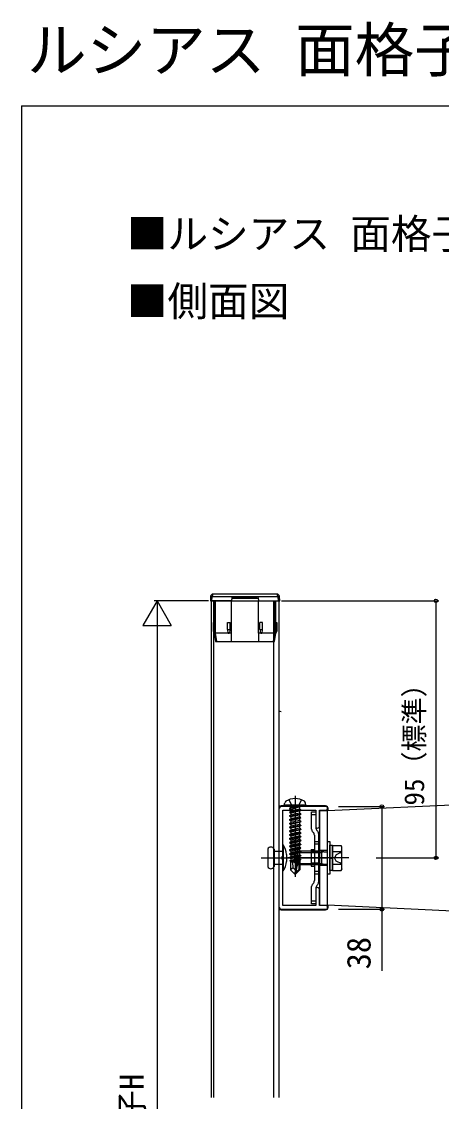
# Model space of a CAD drawing. Units: millimetres, scale not verified. Extents: x -525 to 525, y -783 to 778.
# Drawn here: x -525 to -370, y 379.3 to 778.4 of the extents above; entities that cross this region are included whole.
import ezdxf
from ezdxf.enums import TextEntityAlignment as Align

# ---------------------------------------------------------------- set-up
doc = ezdxf.new("R2010")
doc.units = ezdxf.units.MM
doc.header["$LTSCALE"] = 4
for name, color, linetype in [('0-1_USER1', 3, 'Continuous'), ('0-3_YKK_11E', 7, 'Continuous'), ('0-4_YKK_12', 2, 'Continuous'), ('0-5_YKK_13', 4, 'Continuous'), ('0-7_YKK_D', 6, 'Continuous'), ('0-8_YKK_ZWAK', 7, 'Continuous')]:
    doc.layers.add(name, color=color, linetype=linetype)
doc.styles.add('ＭＳ ゴシック', font='')
doc.styles.get('ＭＳ ゴシック').set_extended_font_data('MS Gothic')

msp = doc.modelspace()

# ---------------------------------------------------------------- linework, layer by layer
at = {"layer": '0-3_YKK_11E'}
for p, q in [((-430, 487.3), (-430, 451.3)), ((-412.7, 488.3), (-429, 488.3)), ((-429, 450.3), (-412.7, 450.3))]:
    msp.add_line(p, q, dxfattribs=at)
for points in [[(-416.4, 457.6), (-416.4, 451.7), (-428.6, 451.7), (-428.6, 468.629), (-428.743, 468.821), (-428.743, 469.779), (-428.6, 469.971), (-428.6, 486.9), (-416.4, 486.9), (-416.4, 481)], [(-415, 481), (-415, 486.9), (-412.7, 486.9)], [(-412.7, 451.7), (-415, 451.7), (-415, 457.6)]]:
    msp.add_lwpolyline(points, dxfattribs=at)
for centre, radius, start, end in [((-429, 487.3), 1, 90.00001, 179.99999), ((-412.7, 487.6), 0.7, 269.99999, 90.00001), ((-415.7, 481), 0.7, 180.00123, 359.99999), ((-415.7, 457.6), 0.7, 0, 180.00123), ((-429, 451.3), 1, 180.00001, 269.99999), ((-412.7, 451), 0.7, 269.99999, 90.00001)]:
    msp.add_arc(centre, radius, start, end, dxfattribs=at)
at = {"layer": '0-4_YKK_12'}
for p, q in [((-455, 564.3), (-455, 380.8)), ((-455, 564.3), (-430, 564.3)), ((-454.2, 564.3), (-454.2, 380.8)), ((-432, 564.3), (-432, 380.8)), ((-430, 564.3), (-430, 380.8)), ((-424, 492.2), (-424, 462.3)), ((-436.6, 469.3), (-424.7, 469.3)), ((-421.9, 469.3), (-411.9, 469.3))]:
    msp.add_line(p, q, dxfattribs=at)
at = {"layer": '0-5_YKK_13'}
for p, q in [((-430.794, 566.8), (-454.206, 566.8)), ((-454.701, 564.3), (-454.606, 565.861)), ((-447.5, 564.3), (-454.701, 564.3)), ((-454.606, 565.861), (-430.394, 565.861)), ((-453.4, 552.3), (-453.4, 564.3)), ((-447.358, 565.366), (-447.5, 564.3)), ((-447.5, 552.3), (-447.5, 564.3)), ((-447.5, 564.3), (-437.5, 564.3)), ((-447.367, 565.3), (-437.633, 565.3)), ((-446.862, 565.8), (-438.138, 565.8)), ((-437.642, 565.366), (-437.5, 564.3)), ((-437.5, 564.3), (-430.299, 564.3)), ((-437.5, 552.3), (-437.5, 564.3)), ((-431.6, 564.3), (-431.6, 552.3)), ((-429.7, 564.3), (-429.795, 565.861)), ((-454.2, 553.124), (-454.2, 556.3)), ((-453.9, 556.3), (-454.2, 556.3)), ((-449, 556.3), (-448, 556.3)), ((-449, 553.762), (-449, 556.3)), ((-448, 553.762), (-448, 556.3)), ((-437, 553.762), (-437, 556.3)), ((-431.1, 556.3), (-430.8, 556.3)), ((-430.8, 556.3), (-430.8, 553.124)), ((-453.9, 553.177), (-454.2, 553.124)), ((-453.9, 552.3), (-454.2, 553.124)), ((-452.907, 549.3), (-453.407, 552.3)), ((-448.5, 552.3), (-453.4, 552.3)), ((-447.5, 552.3), (-448.5, 552.3)), ((-447.5, 549.3), (-447.5, 552.3)), ((-431.593, 552.3), (-432.093, 549.3)), ((-431.1, 553.177), (-430.8, 553.124)), ((-430.8, 553.124), (-431.1, 552.3)), ((-452.907, 549.3), (-447.5, 549.3)), ((-447.5, 549.3), (-437.5, 549.3)), ((-412.799, 488.5), (-429.201, 488.5)), ((-428, 488.8), (-427.859, 489.602)), ((-420, 488.8), (-428, 488.8)), ((-428, 488.8), (-427.912, 488.3)), ((-420.088, 488.3), (-427.912, 488.3)), ((-426.1, 487.65), (-422.5, 488.25)), ((-422.5, 488.15), (-426.1, 487.55)), ((-426.1, 487.65), (-425.55, 487.968)), ((-426.1, 487.65), (-426.1, 487.55)), ((-426.1, 487.65), (-426.1, 487.55)), ((-426.1, 487.55), (-425.55, 487.232)), ((-426.1, 486.25), (-421.9, 486.95)), ((-422.5, 488.25), (-425.55, 487.968)), ((-425.55, 487.232), (-422.5, 488.15)), ((-425.55, 488.1), (-425.55, 487.968)), ((-422.45, 487.268), (-425.55, 486.568)), ((-425.55, 487.232), (-425.55, 486.568)), ((-422.5, 488.25), (-422.5, 488.15)), ((-422.45, 488.1), (-422.45, 487.268)), ((-421.9, 486.95), (-422.45, 487.268)), ((-421.9, 486.95), (-421.9, 486.85)), ((-420, 488.8), (-420.141, 489.602)), ((-420, 488.8), (-420.088, 488.3)), ((-411.8, 486.809), (-411.8, 487.501)), ((-421.9, 486.85), (-426.1, 486.15)), ((-426.1, 486.25), (-425.55, 486.568)), ((-426.1, 486.25), (-426.1, 486.15)), ((-426.1, 486.15), (-425.55, 485.832)), ((-426.1, 484.85), (-421.9, 485.55)), ((-421.9, 485.45), (-426.1, 484.75)), ((-426.1, 484.85), (-425.55, 485.168)), ((-426.1, 484.85), (-426.1, 484.75)), ((-426.1, 484.75), (-425.55, 484.432)), ((-426.1, 483.45), (-421.9, 484.15)), ((-421.9, 484.05), (-426.1, 483.35)), ((-426.1, 483.45), (-425.55, 483.768)), ((-426.1, 483.45), (-426.1, 483.35)), ((-426.1, 483.35), (-425.55, 483.032)), ((-422.45, 486.532), (-425.55, 485.832)), ((-422.45, 485.868), (-425.55, 485.168)), ((-425.55, 485.832), (-425.55, 485.168)), ((-422.45, 484.468), (-425.55, 483.768)), ((-425.55, 484.432), (-425.55, 483.768)), ((-422.45, 483.068), (-425.55, 482.368)), ((-425.55, 483.032), (-425.55, 482.368)), ((-421.9, 486.85), (-422.45, 486.532)), ((-422.45, 486.532), (-422.45, 485.868)), ((-421.9, 485.55), (-422.45, 485.868)), ((-422.45, 485.132), (-422.45, 484.468)), ((-421.9, 484.15), (-422.45, 484.468)), ((-422.45, 483.732), (-422.45, 483.068)), ((-421.9, 482.75), (-422.45, 483.068)), ((-421.9, 485.55), (-421.9, 485.45)), ((-421.9, 484.15), (-421.9, 484.05)), ((-417.9, 486.3), (-416.4, 486.3)), ((-417.9, 479.921), (-417.9, 486.3)), ((-417.9, 485.3), (-416.4, 485.3)), ((-416.4, 486.3), (-416.4, 480.543)), ((-415, 486.8), (-415, 451.8)), ((-415, 486.8), (-412, 486.8)), ((-426.1, 482.05), (-421.9, 482.75)), ((-421.9, 482.65), (-426.1, 481.95)), ((-426.1, 482.05), (-425.55, 482.368)), ((-426.1, 482.05), (-426.1, 481.95)), ((-426.1, 481.95), (-425.55, 481.632)), ((-426.1, 480.65), (-421.9, 481.35)), ((-421.9, 481.25), (-426.1, 480.55)), ((-426.1, 480.65), (-425.55, 480.968)), ((-426.1, 480.65), (-426.1, 480.55)), ((-426.1, 480.55), (-425.55, 480.232)), ((-426.1, 479.25), (-421.9, 479.95)), ((-421.9, 479.85), (-426.1, 479.15)), ((-426.1, 479.25), (-425.55, 479.568)), ((-426.1, 479.25), (-426.1, 479.15)), ((-426.1, 479.15), (-425.55, 478.832)), ((-422.45, 481.668), (-425.55, 480.968)), ((-425.55, 481.632), (-425.55, 480.968)), ((-422.45, 480.268), (-425.55, 479.568)), ((-425.55, 480.232), (-425.55, 479.568)), ((-422.45, 482.332), (-422.45, 481.668)), ((-421.9, 481.35), (-422.45, 481.668)), ((-422.45, 480.932), (-422.45, 480.268)), ((-421.9, 479.95), (-422.45, 480.268)), ((-422.45, 479.532), (-422.45, 478.868)), ((-421.9, 482.75), (-421.9, 482.65)), ((-421.9, 481.35), (-421.9, 481.25)), ((-421.9, 479.95), (-421.9, 479.85)), ((-415.961, 479.482), (-415.839, 479.361)), ((-421.9, 478.55), (-426.1, 477.85)), ((-426.1, 477.75), (-421.9, 478.45)), ((-426.1, 477.85), (-425.55, 478.168)), ((-426.1, 477.85), (-426.1, 477.75)), ((-426.1, 477.75), (-425.55, 477.432)), ((-421.9, 477.15), (-426.1, 476.45)), ((-426.1, 476.35), (-421.9, 477.05)), ((-426.1, 476.45), (-425.55, 476.768)), ((-426.1, 476.45), (-426.1, 476.35)), ((-426.1, 476.35), (-425.55, 476.032)), ((-421.9, 475.75), (-426.1, 475.05)), ((-426.1, 474.95), (-421.9, 475.65)), ((-426.1, 475.05), (-425.55, 475.368)), ((-426.1, 475.05), (-426.1, 474.95)), ((-426.1, 474.95), (-425.55, 474.632)), ((-422.45, 478.868), (-425.55, 478.168)), ((-425.55, 478.832), (-425.55, 478.168)), ((-425.55, 477.432), (-422.45, 478.132)), ((-422.45, 477.468), (-425.55, 476.768)), ((-425.55, 477.432), (-425.55, 476.768)), ((-425.55, 476.032), (-422.45, 476.732)), ((-422.45, 476.068), (-425.55, 475.368)), ((-425.55, 476.032), (-425.55, 475.368)), ((-425.55, 474.632), (-422.45, 475.332)), ((-421.9, 478.55), (-422.45, 478.868)), ((-421.9, 478.45), (-422.45, 478.132)), ((-422.45, 478.132), (-422.45, 477.468)), ((-421.9, 477.15), (-422.45, 477.468)), ((-421.9, 477.05), (-422.45, 476.732)), ((-422.45, 476.732), (-422.45, 476.068)), ((-421.9, 475.75), (-422.45, 476.068)), ((-421.9, 475.65), (-422.45, 475.332)), ((-422.45, 475.332), (-422.45, 474.668)), ((-421.9, 478.55), (-421.9, 478.45)), ((-421.9, 477.15), (-421.9, 477.05)), ((-421.9, 475.75), (-421.9, 475.65)), ((-417.461, 478.861), (-417.339, 478.739)), ((-416.9, 477.679), (-416.9, 460.921)), ((-415.4, 475.258), (-416.9, 475.258)), ((-415.4, 478.3), (-415.4, 460.3)), ((-434.1, 472.54), (-434.1, 466.06)), ((-431.8, 472.54), (-431.8, 466.06)), ((-428.6, 471.7), (-431.8, 471.7)), ((-428.6, 474.1), (-428.4, 474.1)), ((-428.6, 474.1), (-428.6, 464.5)), ((-428.4, 474.1), (-428.4, 464.5)), ((-421.9, 474.35), (-426.1, 473.65)), ((-426.1, 473.55), (-421.9, 474.25)), ((-426.1, 473.65), (-425.55, 473.968)), ((-426.1, 473.65), (-426.1, 473.55)), ((-426.1, 473.55), (-425.55, 473.232)), ((-421.9, 472.95), (-426.1, 472.25)), ((-426.1, 472.15), (-421.9, 472.85)), ((-426.1, 472.25), (-425.55, 472.568)), ((-426.1, 472.25), (-426.1, 472.15)), ((-426.1, 472.15), (-425.55, 471.832)), ((-421.9, 471.55), (-426.1, 470.85)), ((-426.1, 470.75), (-421.9, 471.45)), ((-426.1, 470.85), (-425.55, 471.168)), ((-422.45, 474.668), (-425.55, 473.968)), ((-425.55, 474.632), (-425.55, 473.968)), ((-425.55, 473.232), (-422.45, 473.932)), ((-422.45, 473.268), (-425.55, 472.568)), ((-425.55, 473.232), (-425.55, 472.568)), ((-425.55, 471.832), (-422.45, 472.532)), ((-422.45, 471.868), (-425.55, 471.168)), ((-425.55, 471.832), (-425.55, 471.168)), ((-425.55, 470.432), (-422.45, 471.132)), ((-424.2, 470.9), (-423.3, 471.8)), ((-423.3, 471.8), (-423.3, 466.8)), ((-421.9, 474.35), (-422.45, 474.668)), ((-421.9, 474.25), (-422.45, 473.932)), ((-422.45, 473.932), (-422.45, 473.268)), ((-421.9, 472.95), (-422.45, 473.268)), ((-421.9, 472.85), (-422.45, 472.532)), ((-422.45, 472.532), (-422.45, 471.868)), ((-421.9, 471.55), (-422.45, 471.868)), ((-421.9, 471.45), (-422.45, 471.132)), ((-422.45, 471.132), (-422.45, 470.468)), ((-421.9, 474.35), (-421.9, 474.25)), ((-421.9, 472.95), (-421.9, 472.85)), ((-421.9, 471.55), (-421.9, 471.45)), ((-418.1, 472.4), (-416.9, 472.4)), ((-418.1, 472.4), (-418.1, 466.2)), ((-418.1, 471.8), (-415.4, 471.8)), ((-415.4, 471.3), (-418.1, 471.3)), ((-415.4, 474.342), (-416.9, 474.342)), ((-415.4, 471.8), (-415, 471.8)), ((-415.4, 471.314), (-415, 471.314)), ((-412, 472.05), (-415, 472.05)), ((-414.3, 471.8), (-415, 471.8)), ((-415, 471.314), (-414.3, 471.314)), ((-414.3, 471.8), (-414.3, 466.8)), ((-413.458, 471.557), (-414.3, 471.8)), ((-413.458, 471.557), (-414.3, 471.314)), ((-413.458, 471.557), (-412, 471.557)), ((-410.2, 473.919), (-407.057, 473.919)), ((-410.2, 464.681), (-410.2, 473.919)), ((-410.2, 471.609), (-407.057, 471.609)), ((-406.7, 473.3), (-407.057, 473.919)), ((-406.7, 465.3), (-406.7, 473.3)), ((-427.2, 470.6), (-427.2, 468)), ((-404.2, 469.3), (-426.7, 469.3)), ((-426.1, 470.85), (-426.1, 470.75)), ((-426.1, 470.75), (-425.55, 470.432)), ((-421.9, 470.15), (-426.1, 469.45)), ((-426.1, 469.35), (-421.9, 470.05)), ((-426.1, 469.45), (-425.55, 469.768)), ((-426.1, 469.45), (-426.1, 469.35)), ((-426.1, 469.35), (-425.55, 469.032)), ((-423.236, 468.604), (-425.9, 468.165)), ((-425.9, 468.165), (-425.55, 468.368)), ((-425.9, 468.165), (-425.7, 468.05)), ((-423.291, 468.342), (-425.7, 467.873)), ((-425.7, 468.05), (-425.7, 464.85)), ((-423.424, 467.7), (-425.7, 467.7)), ((-422.45, 470.468), (-425.55, 469.768)), ((-425.55, 470.432), (-425.55, 469.768)), ((-425.55, 469.032), (-422.45, 469.732)), ((-425.55, 469.032), (-425.55, 468.368)), ((-423.174, 468.904), (-425.55, 468.368)), ((-423.334, 468.133), (-425.251, 467.7)), ((-424.2, 470.9), (-424.2, 467.7)), ((-424.2, 467.7), (-423.3, 466.8)), ((-423.09, 469.307), (-424, 464.922)), ((-422.668, 469.423), (-423.85, 463.724)), ((-422.6, 469.252), (-422.6, 464.974)), ((-422.45, 469.068), (-422.6, 469.034)), ((-422, 468.808), (-422.6, 468.709)), ((-422, 468.592), (-422.6, 468.476)), ((-422.3, 467.7), (-422.6, 467.7)), ((-421.9, 470.15), (-422.45, 470.468)), ((-421.9, 470.05), (-422.45, 469.732)), ((-422.45, 469.732), (-422.45, 469.068)), ((-422, 468.808), (-422.45, 469.068)), ((-422, 468.592), (-422.3, 468.419)), ((-422.3, 468.419), (-422.3, 464.85)), ((-422, 468.808), (-422, 468.592)), ((-421.9, 470.15), (-421.9, 470.05)), ((-415.4, 467.3), (-418.1, 467.3)), ((-415.4, 467.286), (-415, 467.286)), ((-415, 467.286), (-414.3, 467.286)), ((-414.3, 467.286), (-413.458, 467.043)), ((-413.458, 467.043), (-414.3, 466.8)), ((-413.458, 467.043), (-412, 467.043)), ((-411.2, 469.5), (-410.2, 469.5)), ((-410.2, 469.1), (-411.2, 469.1)), ((-410.2, 469.1), (-410.2, 464.6)), ((-410.2, 466.991), (-407.057, 466.991)), ((-428.6, 466.9), (-431.8, 466.9)), ((-428.6, 464.5), (-428.4, 464.5)), ((-424.743, 465.653), (-425.7, 464.85)), ((-424.15, 463.3), (-425.7, 464.85)), ((-424, 464.922), (-424.15, 463.3)), ((-424.15, 463.3), (-423.85, 463.3)), ((-424, 464.922), (-424, 463.3)), ((-422.6, 464.974), (-423.85, 463.724)), ((-423.85, 463.3), (-422.3, 464.85)), ((-423.85, 463.724), (-423.85, 463.3)), ((-422.3, 464.85), (-422.6, 464.974)), ((-418.1, 466.8), (-415.4, 466.8)), ((-418.1, 466.2), (-416.9, 466.2)), ((-415.4, 464.258), (-416.9, 464.258)), ((-415.4, 463.342), (-416.9, 463.342)), ((-415.4, 466.8), (-415, 466.8)), ((-415, 466.8), (-414.3, 466.8)), ((-412, 466.55), (-415, 466.55)), ((-410.2, 464.681), (-407.057, 464.681)), ((-406.7, 465.3), (-407.057, 464.681)), ((-417.461, 459.739), (-417.339, 459.861)), ((-415.961, 459.118), (-415.839, 459.239)), ((-416.4, 458.057), (-416.4, 452.3)), ((-416.4, 453.3), (-417.9, 453.3)), ((-415, 451.8), (-412, 451.8)), ((-411.8, 451.099), (-411.8, 451.791)), ((-429.201, 450.1), (-412.799, 450.1))]:
    msp.add_line(p, q, dxfattribs=at)
for points in [[(-455.205, 565.861), (-455.3, 564.3), (-454.701, 564.3)], [(-453.9, 564.3), (-453.9, 552.3), (-453.9, 552.3)], [(-431.1, 552.3), (-431.1, 552.3), (-431.1, 564.3)], [(-430.394, 565.861), (-430.299, 564.3), (-429.7, 564.3)], [(-436, 553.762), (-436, 556.3), (-437, 556.3)], [(-453.9, 552.3), (-453.4, 549.3), (-452.907, 549.3)], [(-431.6, 552.3), (-436.5, 552.3), (-437.5, 552.3), (-437.5, 549.3), (-432.093, 549.3)], [(-432.093, 549.3), (-431.6, 549.3), (-431.1, 552.3)], [(-426.3, 490.779), (-425.145, 488.463), (-424, 487.854)], [(-421.7, 490.779), (-422.855, 488.463), (-424, 487.854)], [(-421.9, 485.45), (-422.45, 485.132), (-425.55, 484.432)], [(-421.9, 484.05), (-422.45, 483.732), (-425.55, 483.032)], [(-421.9, 482.65), (-422.45, 482.332), (-425.55, 481.632)], [(-421.9, 481.25), (-422.45, 480.932), (-425.55, 480.232)], [(-421.9, 479.85), (-422.45, 479.532), (-425.55, 478.832)], [(-423.786, 471.314), (-418.1, 471.314), (-415.4, 471.314)], [(-415.4, 471.8), (-418.1, 471.8), (-423.3, 471.8)], [(-411.2, 469.5), (-411.2, 474), (-410.2, 474), (-410.2, 469.5)], [(-406.7, 471.5), (-408.853, 470.45), (-409.464, 469.3)], [(-424, 464.922), (-424.743, 465.653), (-424.9, 467.7)], [(-423.786, 467.286), (-418.1, 467.286), (-415.4, 467.286)], [(-422, 468.592), (-422.45, 468.332), (-422.6, 468.299)], [(-410.2, 464.6), (-411.2, 464.6), (-411.2, 469.1)], [(-406.7, 467.1), (-408.853, 468.15), (-409.464, 469.3)], [(-423.3, 466.8), (-418.1, 466.8), (-415.4, 466.8)], [(-416.4, 452.3), (-417.9, 452.3), (-417.9, 458.679)]]:
    msp.add_lwpolyline(points, dxfattribs=at)
for points in [[(-412, 451.8), (-412, 486.8), (-358, 489.3), (-355, 489.3), (-355, 449.3), (-358, 449.3)], [(-411.2, 463.3), (-412, 463.3), (-412, 475.3), (-411.2, 475.3)]]:
    msp.add_lwpolyline(points, close=True, dxfattribs=at)
for centre, radius, start, end in [((-454.206, 565.8), 1, 90, 176.5), ((-430.794, 565.8), 1, 3.5, 90), ((-454.905, 563.398), 2.481, 83.06854, 96.93146), ((-446.862, 565.3), 0.5, 90, 172.40536), ((-438.138, 565.3), 0.5, 7.59464, 90), ((-430.095, 563.398), 2.481, 83.06854, 96.93146), ((-424, 484.7), 6.5, 57.94412, 122.05588), ((-426.972, 489.446), 0.9, 122.05588, 170), ((-425.75, 488.1), 0.2, 0, 90), ((-422.25, 488.1), 0.2, 90, 180), ((-421.028, 489.446), 0.9, 10, 57.94412), ((-416.4, 479.921), 1.5, 180, 225), ((-414.9, 480.543), 1.5, 180, 225), ((-416.9, 478.3), 1.5, 0, 45), ((-418.4, 477.679), 1.5, 0, 45), ((-432.95, 472.05), 1.25, 23.09233, 156.90767), ((-432.904, 470.6), 5.704, 0, 37.84929), ((-408.745, 472.764), 2.045, 325.61575, 34.38425), ((-414.343, 469.3), 7.643, 342.41205, 17.58795), ((-432.904, 468), 5.704, 322.15071, 0), ((-422.848, 469.252), 0.248, 0, 167.19096), ((-408.745, 465.836), 2.045, 325.61575, 34.38425), ((-432.95, 466.55), 1.25, 203.09233, 336.90767), ((-416.4, 458.679), 1.5, 135, 180), ((-418.4, 460.921), 1.5, 315, 0), ((-414.9, 458.057), 1.5, 135, 180), ((-416.9, 460.3), 1.5, 315, 0)]:
    msp.add_arc(centre, radius, start, end, dxfattribs=at)
for centre, major_axis, ratio, start_param, end_param in [((-454.206, 565.8), (0, -1), 0.4, 3.1415927, 4.6513025), ((-430.794, 565.8), (0, -1), 0.4, 1.6318829, 3.1415927), ((-453.4, 552.341), (0.5, 0.041), 0.081651, 3.1483502, 4.6921162), ((-453.4, 549.3), (0, -3), 0.166667, 3.1415927, 3.1551078), ((-448.5, 553.762), (0.5, 0), 0.176327, 3.1415927, 6.2831853), ((-448.5, 553.762), (0, -1.462), 0.34202, 4.712389, 6.2831853), ((-448.5, 553.762), (0, -1.462), 0.34202, 0, 1.5707963), ((-436.5, 553.762), (0.5, 0), 0.176327, 3.1415927, 6.2831853), ((-436.5, 553.762), (0, -1.462), 0.34202, 4.712389, 6.2831853), ((-436.5, 553.762), (0, -1.462), 0.34202, 0, 1.5707963), ((-431.6, 549.3), (0, -3), 0.166667, 3.1280775, 3.1415927), ((-431.6, 552.341), (0.5, -0.041), 0.081651, 4.7326617, 6.2764277), ((-429.199, 524.401), (0.709, 0.709), 0.997265, 3.0006069, 3.9256213), ((-429.199, 487.499), (0.709, -0.709), 0.997265, 2.357564, 3.2825784), ((-412.801, 487.499), (0.709, 0.709), 0.997265, 5.4991567, 7.0672139), ((-412.801, 451.101), (0.709, -0.709), 0.997265, 5.4991567, 7.0672139), ((-429.199, 451.101), (0.709, 0.709), 0.997265, 3.0006069, 3.9256213)]:
    msp.add_ellipse(centre, major_axis=major_axis, ratio=ratio, start_param=start_param, end_param=end_param, dxfattribs=at)
at = {"layer": '0-7_YKK_D'}
for p, q in [((-475, 564.3), (-480.25, 555.207)), ((-456, 564.3), (-476, 564.3)), ((-475, 564.3), (-469.75, 555.207)), ((-475, 564.3), (-475, 546.113)), ((-428.999, 564.3), (-371, 564.3)), ((-372, 564.3), (-372, 469.3)), ((-480.25, 555.207), (-469.75, 555.207)), ((-475, 553.8), (-475, 204.8)), ((-408, 488.3), (-391, 488.3)), ((-394.1, 469.3), (-371, 469.3)), ((-408, 450.3), (-391, 450.3))]:
    msp.add_line(p, q, dxfattribs=at)
msp.add_lwpolyline([(-392, 488.3), (-392, 450.3), (-392, 427.5)], dxfattribs=at)
for centre in [(-372, 564.3), (-392, 488.3), (-372, 469.3), (-392, 450.3)]:
    msp.add_circle(centre, 0.637, dxfattribs=at)
at = {"layer": '0-8_YKK_ZWAK'}
for q in [(-525, -782.7), (525, 747.3)]:
    msp.add_line((-525, 747.3), q, dxfattribs=at)

# ---------------------------------------------------------------- texts
at = {"layer": '0-1_USER1', "style": 'ＭＳ ゴシック'}
for s, height, p in [('ルシアス 面格子', 16.13, (-523, 755.05)), ('■ルシアス 面格子', 11, (-486.153, 691.175)), ('■側面図', 11, (-486.153, 666.26))]:
    msp.add_text(s, height=height, dxfattribs=at).set_placement(p, align=Align.BOTTOM_LEFT)
at = {"layer": '0-7_YKK_D', "style": 'ＭＳ ゴシック'}
for s, height, p in [('95（標準）', 7.331, (-374.164, 488.647)), ('38', 8.798, (-393.5, 428.114)), ('面格子H', 8.798, (-477.3, 347.493))]:
    msp.add_text(s, height=height, rotation=90, dxfattribs=at).set_placement(p, align=Align.BOTTOM_LEFT)

doc.saveas('drawing.dxf')
